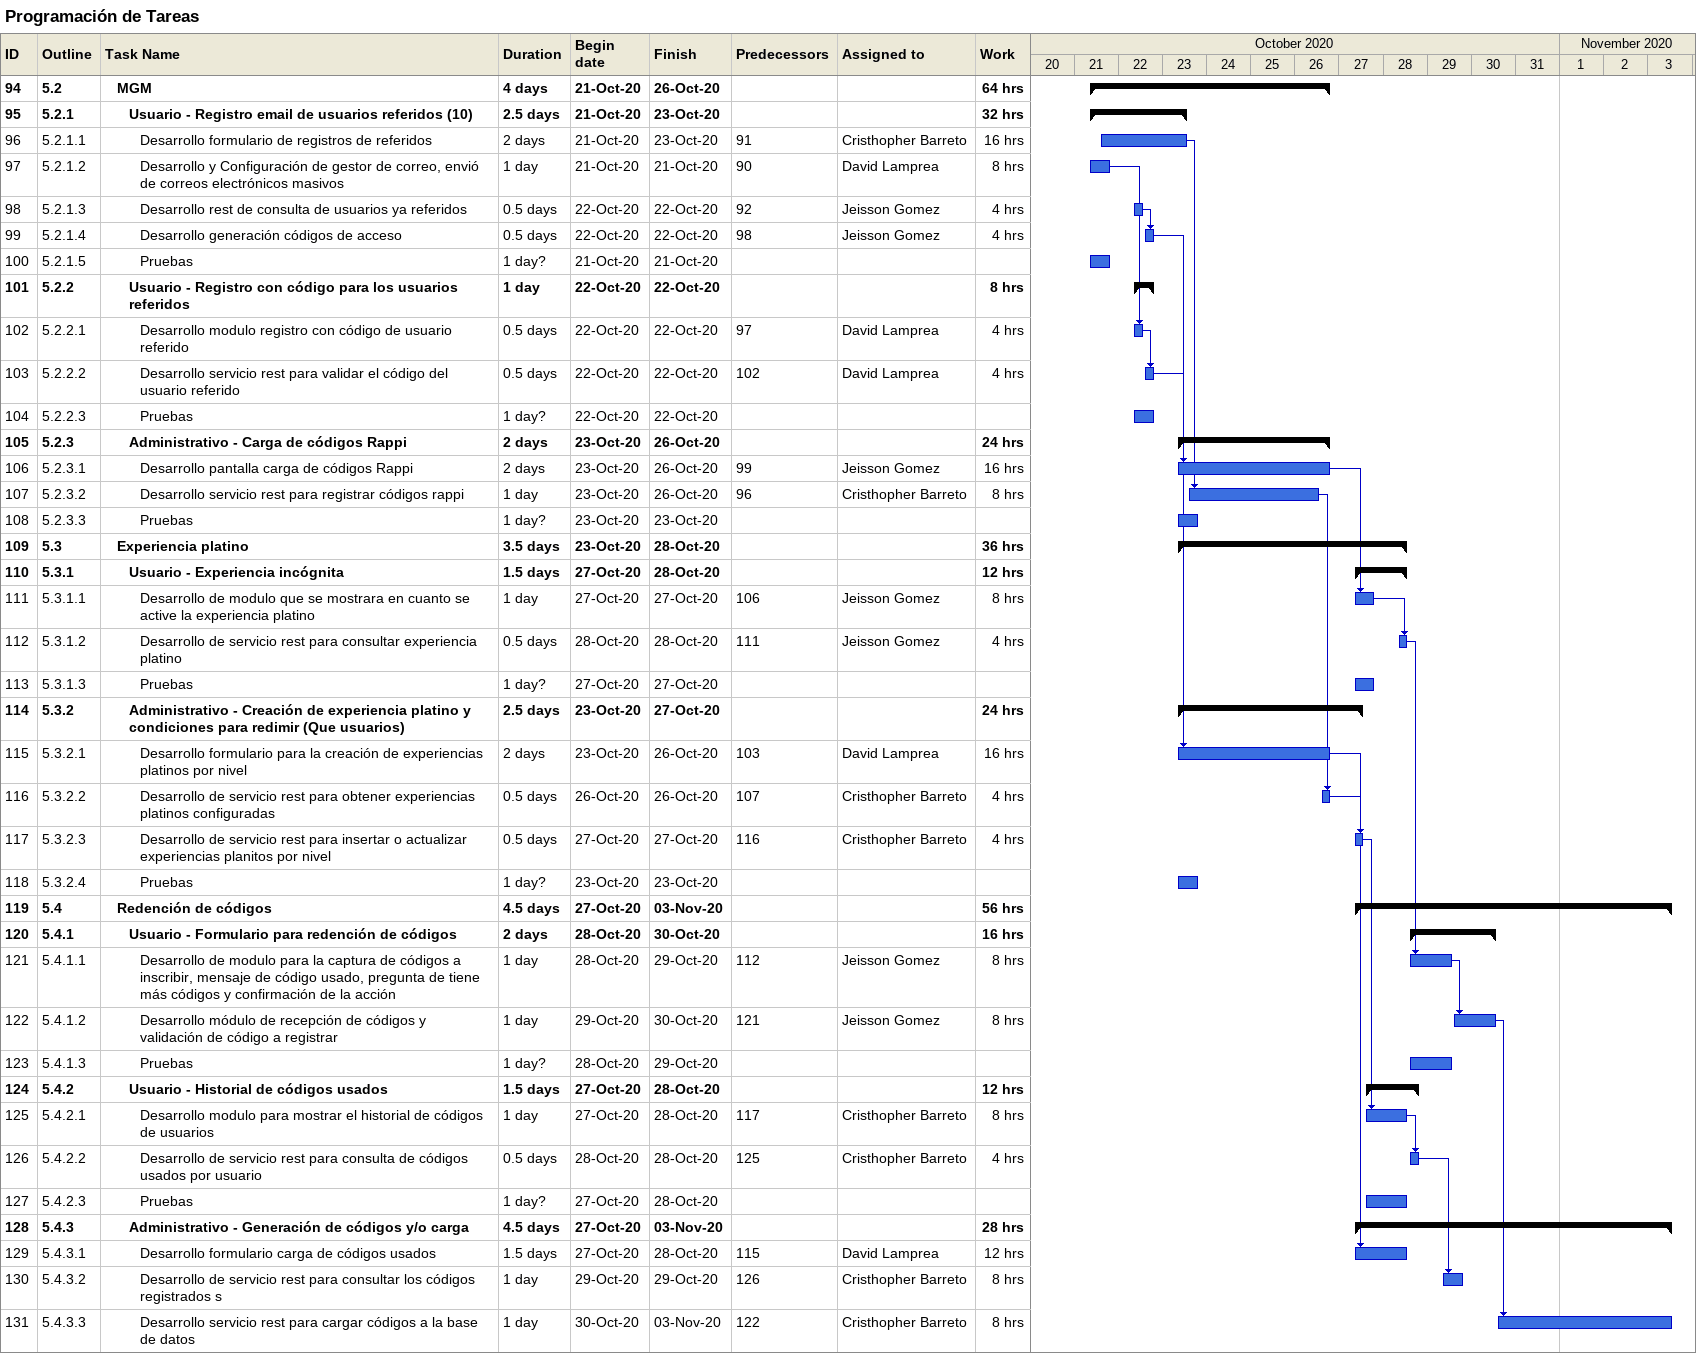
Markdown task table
Programación de Tareas

| ID | WBS | Task | Duration | Start | Finish | Predecessors | Resources | Work (h) |
|---|---|---|---|---|---|---|---|---|
| 94 | 5.2 | **MGM** | 4d | 2020-10-21 | 2020-10-26 |  |  | 64 |
| 95 | 5.2.1 | **Usuario - Registro email de usuarios referidos (10)** | 2.5d | 2020-10-21 | 2020-10-23 |  |  | 32 |
| 96 | 5.2.1.1 | Desarrollo formulario de registros de referidos | 2d | 2020-10-21 | 2020-10-23 | 91 | Cristhopher Barreto | 16 |
| 97 | 5.2.1.2 | Desarrollo y Configuración de gestor de correo, envió de correos electrónicos masivos | 1d | 2020-10-21 | 2020-10-21 | 90 | David Lamprea | 8 |
| 98 | 5.2.1.3 | Desarrollo rest de consulta de usuarios ya referidos | 0.5d | 2020-10-22 | 2020-10-22 | 92 | Jeisson Gomez | 4 |
| 99 | 5.2.1.4 | Desarrollo generación códigos de acceso | 0.5d | 2020-10-22 | 2020-10-22 | 98 | Jeisson Gomez | 4 |
| 100 | 5.2.1.5 | Pruebas | 1d? | 2020-10-21 | 2020-10-21 |  |  |  |
| 101 | 5.2.2 | **Usuario - Registro con código para los usuarios referidos** | 1d | 2020-10-22 | 2020-10-22 |  |  | 8 |
| 102 | 5.2.2.1 | Desarrollo modulo registro con código de usuario referido | 0.5d | 2020-10-22 | 2020-10-22 | 97 | David Lamprea | 4 |
| 103 | 5.2.2.2 | Desarrollo servicio rest para validar el código del usuario referido | 0.5d | 2020-10-22 | 2020-10-22 | 102 | David Lamprea | 4 |
| 104 | 5.2.2.3 | Pruebas | 1d? | 2020-10-22 | 2020-10-22 |  |  |  |
| 105 | 5.2.3 | **Administrativo - Carga de códigos Rappi** | 2d | 2020-10-23 | 2020-10-26 |  |  | 24 |
| 106 | 5.2.3.1 | Desarrollo pantalla carga de códigos Rappi | 2d | 2020-10-23 | 2020-10-26 | 99 | Jeisson Gomez | 16 |
| 107 | 5.2.3.2 | Desarrollo servicio rest para registrar códigos rappi | 1d | 2020-10-23 | 2020-10-26 | 96 | Cristhopher Barreto | 8 |
| 108 | 5.2.3.3 | Pruebas | 1d? | 2020-10-23 | 2020-10-23 |  |  |  |
| 109 | 5.3 | **Experiencia platino** | 3.5d | 2020-10-23 | 2020-10-28 |  |  | 36 |
| 110 | 5.3.1 | **Usuario - Experiencia incógnita** | 1.5d | 2020-10-27 | 2020-10-28 |  |  | 12 |
| 111 | 5.3.1.1 | Desarrollo de modulo que se mostrara en cuanto se active la experiencia platino | 1d | 2020-10-27 | 2020-10-27 | 106 | Jeisson Gomez | 8 |
| 112 | 5.3.1.2 | Desarrollo de servicio rest para consultar experiencia platino | 0.5d | 2020-10-28 | 2020-10-28 | 111 | Jeisson Gomez | 4 |
| 113 | 5.3.1.3 | Pruebas | 1d? | 2020-10-27 | 2020-10-27 |  |  |  |
| 114 | 5.3.2 | **Administrativo - Creación de experiencia platino y condiciones para redimir (Que usuarios)** | 2.5d | 2020-10-23 | 2020-10-27 |  |  | 24 |
| 115 | 5.3.2.1 | Desarrollo formulario para la creación de experiencias platinos por nivel | 2d | 2020-10-23 | 2020-10-26 | 103 | David Lamprea | 16 |
| 116 | 5.3.2.2 | Desarrollo de servicio rest para obtener experiencias platinos configuradas | 0.5d | 2020-10-26 | 2020-10-26 | 107 | Cristhopher Barreto | 4 |
| 117 | 5.3.2.3 | Desarrollo de servicio rest para insertar o actualizar experiencias planitos por nivel | 0.5d | 2020-10-27 | 2020-10-27 | 116 | Cristhopher Barreto | 4 |
| 118 | 5.3.2.4 | Pruebas | 1d? | 2020-10-23 | 2020-10-23 |  |  |  |
| 119 | 5.4 | **Redención de códigos** | 4.5d | 2020-10-27 | 2020-11-03 |  |  | 56 |
| 120 | 5.4.1 | **Usuario - Formulario para redención de códigos** | 2d | 2020-10-28 | 2020-10-30 |  |  | 16 |
| 121 | 5.4.1.1 | Desarrollo de modulo para la captura de códigos a inscribir, mensaje de código usado, pregunta de tiene más códigos y confirmación de la acción | 1d | 2020-10-28 | 2020-10-29 | 112 | Jeisson Gomez | 8 |
| 122 | 5.4.1.2 | Desarrollo módulo de recepción de códigos y validación de código a registrar | 1d | 2020-10-29 | 2020-10-30 | 121 | Jeisson Gomez | 8 |
| 123 | 5.4.1.3 | Pruebas | 1d? | 2020-10-28 | 2020-10-29 |  |  |  |
| 124 | 5.4.2 | **Usuario - Historial de códigos usados** | 1.5d | 2020-10-27 | 2020-10-28 |  |  | 12 |
| 125 | 5.4.2.1 | Desarrollo modulo para mostrar el historial de códigos de usuarios | 1d | 2020-10-27 | 2020-10-28 | 117 | Cristhopher Barreto | 8 |
| 126 | 5.4.2.2 | Desarrollo de servicio rest para consulta de códigos usados por usuario | 0.5d | 2020-10-28 | 2020-10-28 | 125 | Cristhopher Barreto | 4 |
| 127 | 5.4.2.3 | Pruebas | 1d? | 2020-10-27 | 2020-10-28 |  |  |  |
| 128 | 5.4.3 | **Administrativo - Generación de códigos y/o carga** | 4.5d | 2020-10-27 | 2020-11-03 |  |  | 28 |
| 129 | 5.4.3.1 | Desarrollo formulario carga de códigos usados | 1.5d | 2020-10-27 | 2020-10-28 | 115 | David Lamprea | 12 |
| 130 | 5.4.3.2 | Desarrollo de servicio rest para consultar los códigos registrados s | 1d | 2020-10-29 | 2020-10-29 | 126 | Cristhopher Barreto | 8 |
| 131 | 5.4.3.3 | Desarrollo servicio rest para cargar códigos a la base de datos | 1d | 2020-10-30 | 2020-11-03 | 122 | Cristhopher Barreto | 8 |
